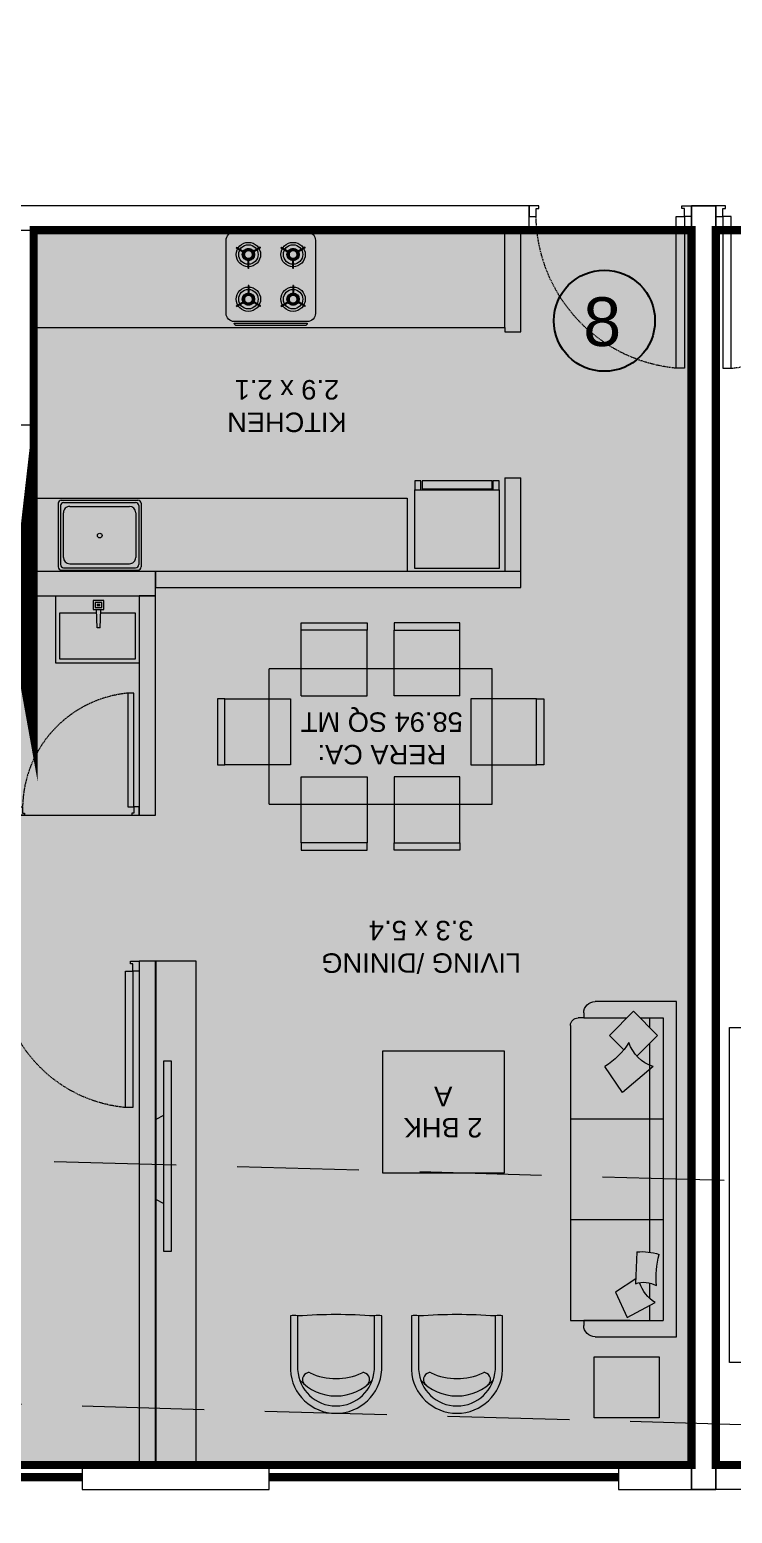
# Model space of a CAD drawing. Header units: inches. Extents: x 27644242 to 29005101, y -955243 to 216979.
# Drawn here: x 28756267 to 28760592, y -197015 to -187884 of the extents above; entities that cross this region are included whole.
import ezdxf

# ---------------------------------------------------------------- set-up
doc = ezdxf.new("R2010")
doc.units = ezdxf.units.IN
doc.header["$MEASUREMENT"] = 0
doc.set_wipeout_variables(frame=1)
doc.linetypes.add('01-Xref Col Podium Lvl-1$0$HIDDEN', pattern=[0.375, 0.25, -0.125])
doc.linetypes.add('DASHED', pattern=[0.75, 0.5, -0.25])
doc.layers.get('Defpoints').update_dxf_attribs({"color": 8})
doc.layers.add('BHK HATCH', color=8, linetype='Continuous', lineweight=5, transparency=0.85)
for name, color, linetype, lineweight in [('DOOR', 4, 'Continuous', 0), ('FURN', 250, 'Continuous', 0), ('RVA Site Boundary', 17, 'Continuous', 15), ('WALL', 7, 'Continuous', 20), ('WINDOW', 162, 'Continuous', 13)]:
    doc.layers.add(name, color=color, linetype=linetype, lineweight=lineweight)
doc.layers.add('text', color=7, linetype='Continuous')
doc.styles.add('AMITS', font='arial.ttf')

# ---------------------------------------------------------------- blocks, each defined once
blk = doc.blocks.new('DOOR_750')
at = {"layer": 'DOOR'}
for points in [[(-70, 50), (-32.5, 50), (-32.5, 750), (-70, 750)], [(-750, 50), (-717.5, 50), (-717.5, 12.5), (-705, 12.5), (-705, 0), (-750, 0)], [(0, 50), (-32.5, 50), (-32.5, 12.5), (-45, 12.5), (-45, 0), (0, 0)]]:
    blk.add_lwpolyline(points, close=True, dxfattribs=at)
at = {"layer": 'DOOR', "linetype": 'DASHED', "ltscale": 10}
blk.add_arc((-2.421077079540668, 38.02074629857511), 715.1792562178572, 95.42209849767376, 179.0402507183887, dxfattribs=at)
blk = doc.blocks.new('KITCHEN')
at = {"layer": 'FURN'}
for p, q in [((-135119.8276988504, 232209.4809657279, -6.80196420895e-05), (-135590.9658428584, 232209.4812943557, -6.80196420895e-05)), ((-135610.396807738, 231798.9129835829, -6.80196420895e-05), (-135610.3967804788, 232190.0503932484, -6.80196420895e-05)), ((-135596.0179137137, 231813.2918504026, -6.80196420895e-05), (-135596.0179134736, 232175.6714994093, -6.80196420895e-05)), ((-135577.9473870879, 231857.0484814852, -6.80196420895e-05), (-135577.9471982807, 232131.914386686, -6.80196420895e-05)), ((-135134.2065928738, 232195.1020989082, -6.80196420895e-05), (-135576.5869758541, 232195.1024005169, -6.80196420895e-05)), ((-135171.7082867654, 232170.7759577617, -6.80196420895e-05), (-135539.0853230409, 232170.7761889008, -6.80196420895e-05)), ((-135132.8464845517, 232131.9140825215, -6.80196420895e-05), (-135132.8466733589, 231857.0481773207, -6.80196420895e-05)), ((-135114.7756603756, 231813.2911255263, -6.80196420895e-05), (-135114.7756871345, 232175.6711612883, -6.80196420895e-05)), ((-135100.3967933704, 231798.9122316876, -6.80196420895e-05), (-135100.3967931102, 232190.0500281079, -6.80196420895e-05)), ((-135119.8276991367, 231779.4812940964, -6.80196420895e-05), (-135590.9658431448, 231779.4809659872, -6.80196420895e-05)), ((-135134.2065931401, 231793.8601609361, -6.80196420895e-05), (-135576.5869761204, 231793.8598598058, -6.80196420895e-05)), ((-135171.7085485978, 231818.1863751068, -6.80196420895e-05), (-135539.0855848742, 231818.1866062462, -6.80196420895e-05))]:
    blk.add_line(p, q, dxfattribs=at)
blk.add_circle((-135356.2811818646, 231997.3440837172, -6.80196420895e-05), 14.57318952194355, dxfattribs=at)
for centre, radius, start, end in [((-135590.9658611147, 232190.050374992, -6.80196420895e-05), 19.43091936259141, 89.99994611887881, 179.9999461722396), ((-135119.8277124743, 232190.0500463643, -6.80196420895e-05), 19.4309193628743, 359.9999461722396, 89.99994611887881), ((-135576.5869941105, 232175.6714811533, -6.80196420895e-05), 19.43091936377012, 89.99994611887881, 179.9999461722396), ((-135539.0853595535, 232131.9143501736, -6.80196420895e-05), 38.86183872754022, 89.99994611887881, 179.9999461722396), ((-135171.708323278, 232131.914119034, -6.80196420895e-05), 38.86183872636153, 359.9999461722396, 89.99994611887881), ((-135134.2066064977, 232175.6711795446, -6.80196420895e-05), 19.4309193628743, 359.9999461722396, 89.99994611887881), ((-135539.0855483616, 231857.0484449725, -6.80196420895e-05), 38.86183872664441, 179.9999461722396, 269.9999461188789), ((-135171.7085120852, 231857.0482138331, -6.80196420895e-05), 38.86183872636153, 269.9999461188789, 359.9999461722396), ((-135590.965861374, 231798.9118853508, -6.80196420895e-05), 19.43091936259141, 180.000053747719, 270.0000538010799), ((-135576.5869943496, 231813.2918686302, -6.80196420895e-05), 19.43091936377012, 180.000053747719, 270.0000538010799), ((-135134.2066067369, 231813.2921697604, -6.80196420895e-05), 19.4309193628743, 270.0000538010799, 5.37477190742e-05), ((-135119.8277127335, 231798.91221346, -6.80196420895e-05), 19.4309193628743, 270.0000538010799, 5.37477190742e-05)]:
    blk.add_arc(centre, radius, start, end, dxfattribs=at)
blk = doc.blocks.new('FRDG')
at = {"layer": 'FURN', "color": 8, "lineweight": 0, "extrusion": (3.34319914e-08, -6.874311e-09, 0.9999999999999996), "elevation": 0.0002050832648149}
for points in [[(9345.997612685185, -728.4923106440953), (9346.508078055589, -728.4923104646708), (9346.508077863564, -727.9459958256563), (9345.997612493158, -727.9459960050802)], [(9346.508077863564, -727.9459958256563), (9346.565883324702, -727.9459958053379), (9346.565883338772, -727.9860241683583), (9346.508077877632, -727.9860241886763)], [(9346.513872441215, -727.9916598882814), (9346.565883340749, -727.9916598700003), (9346.565883499825, -728.4442234720767), (9346.513872600286, -728.444223490358)], [(9346.50807804152, -728.4522821016507), (9346.565883502657, -728.4522820813326), (9346.565883516723, -728.4923104443528), (9346.508078055589, -728.4923104646708)]]:
    blk.add_lwpolyline(points, close=True, dxfattribs=at)
blk = doc.blocks.new('hob')
at = {"layer": 'FURN', "extrusion": (2e-16, 7.342489320000001e-08, 0.9999999999999974)}
for p, q in [((-747640.0917034821, 890446.8354195151), (-747612.5579157397, 890399.1455002223)), ((-747635.7615764627, 890449.3354195151), (-747608.2277887221, 890401.6455002222)), ((-747280.1291814615, 890449.3354195151), (-747307.6629692019, 890401.6455002222)), ((-747275.799054442, 890446.8354195151), (-747303.3328421824, 890399.1455002223)), ((-747640.0917034821, 890302.1747929864), (-747612.5579157397, 890349.8647122794)), ((-747635.7615764627, 890299.6747929862), (-747608.2277887221, 890347.3647122792)), ((-747510.4817989618, 890377.0051062517), (-747565.5493744445, 890377.0051062517)), ((-747510.4817989618, 890372.0051062517), (-747565.5493744445, 890372.0051062517)), ((-747405.4089589603, 890377.0051062517), (-747350.3413834795, 890377.0051062517)), ((-747405.4089589603, 890372.0051062517), (-747350.3413834795, 890372.0051062517)), ((-747280.1291814615, 890299.6747929862), (-747307.6629692019, 890347.3647122792)), ((-747275.799054442, 890302.1747929864), (-747303.3328421824, 890349.8647122794)), ((-747640.0917034821, 890171.8354195151), (-747612.5579157397, 890124.1455002223)), ((-747635.7615764627, 890174.3354195151), (-747608.2277887221, 890126.6455002222)), ((-747280.1291814615, 890174.3354195151), (-747307.6629692019, 890126.6455002222)), ((-747275.799054442, 890171.8354195151), (-747303.3328421824, 890124.1455002223)), ((-747640.0917034821, 890027.1747929862), (-747612.5579157397, 890074.8647122794)), ((-747635.7615764627, 890024.6747929864), (-747608.2277887221, 890072.3647122794)), ((-747510.4817989618, 890102.0051062516), (-747565.5493744445, 890102.0051062516)), ((-747510.4817989618, 890097.0051062519), (-747565.5493744445, 890097.0051062519)), ((-747405.4089589603, 890102.0051062498), (-747350.3413834795, 890102.0051062498)), ((-747405.4089589603, 890097.0051062498), (-747350.3413834795, 890097.0051062498)), ((-747280.1291814615, 890024.6747929864), (-747307.6629692019, 890072.3647122794)), ((-747275.799054442, 890027.1747929862), (-747303.3328421824, 890074.8647122794))]:
    blk.add_line(p, q, dxfattribs=at)
at = {"layer": 'FURN', "extrusion": (2e-16, 7.342489320000001e-08, 0.9999999999999974), "elevation": 0.06695608915302599}
for points in [[(-747232.9450263028, 889962.0050052701), (-747682.9450263027, 889962.0050052701, -0.4142135623730929), (-747732.9450263027, 890012.0050052705), (-747732.9450263027, 890462.0050052705, -0.4142135623730951), (-747682.9450263007, 890512.0050052704), (-747232.9450263007, 890512.0050052704, -0.4142135623730971), (-747182.9450263027, 890462.0050052705), (-747182.9450263027, 890012.0050052705, -0.4142135623730951)], [(-747172.9450263007, 890462.0050052705, -0.4142135623730951), (-747157.945026301, 890447.0050052704), (-747157.9450263027, 890027.0050052701, -0.4142135623730951), (-747172.9450263028, 890012.0050052705), (-747172.9450263028, 890027.0050052701)]]:
    blk.add_lwpolyline(points, format="xyb", close=True, dxfattribs=at)
at = {"layer": 'FURN', "extrusion": (2e-16, 7.342489320000001e-08, 0.9999999999999974), "const_width": 20, "elevation": 0.06695608915302599}
for points in [[(-747625.4450263027, 890374.5050052705, 1), (-747565.445026301, 890374.5050052705, 1)], [(-747290.4457316212, 890374.5050052705, 1), (-747350.4457316212, 890374.505005272, 1)], [(-747625.4450263027, 890099.5050052704, -1), (-747565.4450263028, 890099.5050052704, -1)], [(-747290.4457316212, 890099.5050052704, 1), (-747350.4457316212, 890099.5050052704, 1)]]:
    blk.add_lwpolyline(points, format="xyb", close=True, dxfattribs=at)
at = {"layer": 'FURN', "extrusion": (2e-16, 7.342489320000001e-08, 0.9999999999999974)}
for centre, radius in [((-747595.445026301, 890374.5051062476, 0.0653756527670075), 75), ((-747595.445026301, 890374.5051062476, 0.0653756527670075), 60.00000000000001), ((-747595.445026301, 890374.5051062476, 0.0653756527670075), 37.50000000000001), ((-747320.4457316212, 890374.5051062497, 0.06537565276706461), 75), ((-747320.4457316212, 890374.5051062497, 0.06537565276706461), 60.00000000000001), ((-747320.4457316212, 890374.5051062497, 0.06537565276706461), 37.50000000000001), ((-747595.4450263028, 890099.5051062478, 0.0653554609213856), 75), ((-747595.4450263028, 890099.5051062478, 0.0653554609213856), 60.00000000000001), ((-747595.4450263028, 890099.5051062478, 0.0653554609213856), 37.50000000000001), ((-747320.4457316212, 890099.5051062478, 0.0653554609214416), 75), ((-747320.4457316212, 890099.5051062478, 0.0653554609214416), 60.00000000000001), ((-747320.4457316212, 890099.5051062478, 0.0653554609214416), 37.50000000000001)]:
    blk.add_circle(centre, radius, dxfattribs=at)
for centre, start, end in [((-747595.445026301, 890374.5051062476, 0.0653756527670075), 118.3145869005222, 121.6854130804511), ((-747320.4457316212, 890374.5051062497, 0.06537565276706461), 58.3145869195489, 61.68541298337863), ((-747320.445026301, 890374.5051062476, 0.0653756527670636), 58.3145869195489, 61.68541298337863), ((-747595.445026301, 890374.5051062476, 0.0653756527670075), 358.3145869530076, 1.685412940316937), ((-747320.4457316212, 890374.5051062497, 0.06537565276706461), 178.3145869530075, 181.6854129403169), ((-747595.445026301, 890374.5051062476, 0.0653756527670075), 238.3145869195489, 241.6854129833786), ((-747320.4457316212, 890374.5051062497, 0.06537565276706461), 298.3145869005222, 301.6854130804511), ((-747595.4450263028, 890099.5051062478, 0.0653554609213856), 118.3145869005222, 121.6854130804511), ((-747320.4457316212, 890099.5051062478, 0.0653554609214416), 58.3145869195489, 61.68541298337863), ((-747320.445026301, 890099.5051062478, 0.0653554609214416), 58.3145869195489, 61.68541298337863), ((-747595.4450263028, 890099.5051062478, 0.0653554609213856), 358.3145869530076, 1.685412940316937), ((-747320.4457316212, 890099.5051062478, 0.0653554609214416), 178.3145869530075, 181.6854129403169), ((-747595.4450263028, 890099.5051062478, 0.0653554609213856), 238.3145869195489, 241.6854129833786), ((-747320.4457316212, 890099.5051062478, 0.0653554609214416), 298.3145869005222, 301.6854130804511)]:
    blk.add_arc(centre, 85, start, end, dxfattribs=at)
blk = doc.blocks.new('DINING TBALE')
at = {"layer": 'FURN'}
for p, q in [((551.6394374225056, 1664.61049376172, 0.3026115498129918), (551.639403506997, 1259.61049376172, 0.3026115498129918)), ((551.6394374225056, 1664.61049376172, 0.3026115498129918), (551.6394411908695, 1709.61049376172, 0.3026115498129918)), ((551.6394411908695, 1709.61049376172, 0.3026115498129918), (956.6394411908695, 1709.610459846212, 0.3026115498129918)), ((551.6394374225056, 1664.61049376172, 0.3026115498129918), (551.6394411908695, 1709.61049376172, 0.3026115498129918)), ((956.6394374225056, 1664.610459846212, 0.3026115498129918), (551.6394374225056, 1664.61049376172, 0.3026115498129918)), ((956.6394374225056, 1664.610459846212, 0.3026115498129918), (551.6394374225056, 1664.61049376172, 0.3026115498129918)), ((956.639403506997, 1259.610459846212, 0.3026115498129918), (956.6394374225056, 1664.610459846212, 0.3026115498129918)), ((956.6394411908695, 1709.610459846212, 0.3026115498129918), (956.6394374225056, 1664.610459846212, 0.3026115498129918)), ((1528.277242697193, 1709.61049376172, 0.3026115498129918), (1123.277242697193, 1709.610459846212, 0.3026115498129918)), ((1123.277242697193, 1709.610459846212, 0.3026115498129918), (1123.277246465557, 1664.610459846212, 0.3026115498129918)), ((1123.277246465557, 1664.610459846212, 0.3026115498129918), (1528.277246465557, 1664.61049376172, 0.3026115498129918)), ((1123.277246465557, 1664.610459846212, 0.3026115498129918), (1528.277246465557, 1664.61049376172, 0.3026115498129918)), ((1123.277280381299, 1259.610459846212, 0.3026115498129918), (1123.277246465557, 1664.610459846212, 0.3026115498129918)), ((1528.277246465557, 1664.61049376172, 0.3026115498129918), (1528.277242697193, 1709.61049376172, 0.3026115498129918)), ((1528.277246465557, 1664.61049376172, 0.3026115498129918), (1528.277242697193, 1709.61049376172, 0.3026115498129918)), ((1528.277246465557, 1664.61049376172, 0.3026115498129918), (1528.277280381299, 1259.61049376172, 0.3026115498129918)), ((1726.246325909975, 1426.237583625829, 0.3026115498129918), (353.6703579780878, 1426.237698568497, 0.3026115498129918)), ((353.6703579783207, 1426.237583625829, 0.3026115498129918), (353.6704276530072, 594.220360763371, 0.3026115498129918)), ((1726.246325909975, 1426.237583625829, 0.3026115498129918), (1726.246256234939, 594.220245820703, 0.3026115498129918)), ((551.639403506997, 1259.61049376172, 0.3026115498129918), (956.639403506997, 1259.610459846212, 0.3026115498129918)), ((1528.277280381299, 1259.61049376172, 0.3026115498129918), (1123.277280381299, 1259.610459846212, 0.3026115498129918)), ((35.04572732385714, 779.3267953547183, 0.3026115498129918), (35.04576123959851, 1184.326795354718, 0.3026115498129918)), ((35.04576123959851, 1184.326795354718, 0.3026115498129918), (80.0457612395985, 1184.326791586354, 0.3026115498129918)), ((80.0457612395985, 1184.326791586354, 0.3026115498129918), (80.04572732385714, 779.3267915863544, 0.3026115498129918)), ((80.0457612395985, 1184.326791586354, 0.3026115498129918), (80.04572732385714, 779.3267915863544, 0.3026115498129918)), ((485.0457612395985, 1184.326757670846, 0.3026115498129918), (80.0457612395985, 1184.326791586354, 0.3026115498129918)), ((485.0457273238571, 779.3267576708458, 0.3026115498129918), (485.0457612395985, 1184.326757670846, 0.3026115498129918)), ((1594.870922648231, 1184.326757670846, 0.3026115498129918), (1999.870922648231, 1184.326791586354, 0.3026115498129918)), ((1594.870956563973, 779.3267576708458, 0.3026115498129918), (1594.870922648231, 1184.326757670846, 0.3026115498129918)), ((2044.870922648231, 1184.326795354718, 0.3026115498129918), (1999.870922648231, 1184.326791586354, 0.3026115498129918)), ((1999.870922648231, 1184.326791586354, 0.3026115498129918), (1999.870956563973, 779.3267915863544, 0.3026115498129918)), ((1999.870922648231, 1184.326791586354, 0.3026115498129918), (1999.870956563973, 779.3267915863544, 0.3026115498129918)), ((2044.870956563973, 779.3267953547183, 0.3026115498129918), (2044.870922648231, 1184.326795354718, 0.3026115498129918)), ((80.04572732385714, 779.3267915863544, 0.3026115498129918), (35.04572732385714, 779.3267953547183, 0.3026115498129918)), ((80.04572732385714, 779.3267915863544, 0.3026115498129918), (35.04572732385714, 779.3267953547183, 0.3026115498129918)), ((80.04572732385714, 779.3267915863544, 0.3026115498129918), (485.0457273238571, 779.3267576708458, 0.3026115498129918)), ((551.639403506997, 760.8472781460732, 0.3026115498129918), (551.6393695912557, 355.8472781460732, 0.3026115498129918)), ((551.639403506997, 760.8472442303319, 0.3026115498129918), (956.639403506997, 760.8472781460732, 0.3026115498129918)), ((956.639403506997, 760.8472781460732, 0.3026115498129918), (956.6394374225056, 355.8472781460732, 0.3026115498129918)), ((1123.277280381299, 760.8472781460732, 0.3026115498129918), (1123.277246465557, 355.8472781460732, 0.3026115498129918)), ((1528.277280381299, 760.8472442303319, 0.3026115498129918), (1123.277280381299, 760.8472781460732, 0.3026115498129918)), ((1528.277280381299, 760.8472781460732, 0.3026115498129918), (1528.277314296807, 355.8472781460732, 0.3026115498129918)), ((1999.870956563973, 779.3267915863544, 0.3026115498129918), (1594.870956563973, 779.3267576708458, 0.3026115498129918)), ((1999.870956563973, 779.3267915863544, 0.3026115498129918), (2044.870956563973, 779.3267953547183, 0.3026115498129918)), ((1999.870956563973, 779.3267915863544, 0.3026115498129918), (2044.870956563973, 779.3267953547183, 0.3026115498129918)), ((353.6704276530072, 594.220360763371, 0.3026115498129918), (1726.246256234939, 594.220245820703, 0.3026115498129918)), ((956.6393695912557, 355.8472888551187, 0.3026115498129918), (551.6393695912557, 355.8472549393773, 0.3026115498129918)), ((956.6393695912557, 355.8472888551187, 0.3026115498129918), (551.6393695912557, 355.8472549393773, 0.3026115498129918)), ((551.6393695912557, 355.8472549393773, 0.3026115498129918), (551.6393733596196, 310.8472549393773, 0.3026115498129918)), ((551.6393695912557, 355.8472549393773, 0.3026115498129918), (551.6393733596196, 310.8472549393773, 0.3026115498129918)), ((551.6393733596196, 310.8472549393773, 0.3026115498129918), (956.6393733596196, 310.8472888551187, 0.3026115498129918)), ((956.6393733596196, 310.8472888551187, 0.3026115498129918), (956.6393695912557, 355.8472888551187, 0.3026115498129918)), ((1123.277174865943, 310.8472888551187, 0.3026115498129918), (1123.277178634307, 355.8472888551187, 0.3026115498129918)), ((1528.277174865943, 310.8472549393773, 0.3026115498129918), (1123.277174865943, 310.8472888551187, 0.3026115498129918)), ((1123.277178634307, 355.8472888551187, 0.3026115498129918), (1528.277178634307, 355.8472549393773, 0.3026115498129918)), ((1123.277178634307, 355.8472888551187, 0.3026115498129918), (1528.277178634307, 355.8472549393773, 0.3026115498129918)), ((1528.277178634307, 355.8472549393773, 0.3026115498129918), (1528.277174865943, 310.8472549393773, 0.3026115498129918)), ((1528.277178634307, 355.8472549393773, 0.3026115498129918), (1528.277174865943, 310.8472549393773, 0.3026115498129918))]:
    blk.add_line(p, q, dxfattribs=at)
blk = doc.blocks.new('A$C3C731254-flat-1')
at = {"layer": 'FURN'}
for p, q in [((-77430.43748000963, -2819.970071324147), (-77430.67847345052, -2801.689654865302)), ((-77430.43748003093, -2801.689654865157), (-77317.8748892299, -2796.971816414385)), ((-77430.43748000963, -2819.970071324147), (-77317.87488921489, -2824.687909652857))]:
    blk.add_line(p, q, dxfattribs=at)
for points in [[(-77233.28092653771, -3060.590108068543), (-77647.68076634045, -3060.590108293196), (-77647.6807665959, -2547.467935639521), (-77233.28092680452, -2547.467935414868)], [(-77262.74279708727, -2843.048399874649), (-77262.74279714511, -2778.289552053029), (-77317.87488925141, -2778.289552060189), (-77317.87488920493, -2843.04839988178)], [(-77274.95999168088, -2830.831205317023), (-77274.95999170274, -2790.506746669416), (-77305.65769463503, -2790.506746663305), (-77305.65769462456, -2830.831205310911)], [(-77287.17718628586, -2818.614010713907), (-77287.17718628311, -2802.723941240285), (-77293.44050005279, -2802.723941243661), (-77293.44050003283, -2818.614010717312)]]:
    blk.add_lwpolyline(points, close=True, dxfattribs=at)
blk.add_lwpolyline([(-77338.50133330109, -2823.82339306979), (-77338.50133318597, -3036.155718951602), (-77623.24637716833, -3036.155719105969), (-77623.24637740865, -2571.902324800263), (-77338.50133343766, -2571.902324645896), (-77338.50133330381, -2797.836333065352)], dxfattribs=at)
blk = doc.blocks.new('TVVVV')
at = {"layer": 'FURN', "ltscale": 1000, "elevation": 0.004495833405538135}
blk.add_lwpolyline([(-129.8804096404929, 740.2733779274859), (-81.95994109939784, 740.2733779274859), (-81.95994109939784, -428.552651045844), (-129.8804096404929, -428.552651045844)], close=True, dxfattribs=at)
for points in [[(-129.8804096404929, 446.7448370812926), (-178.6603210289031, 421.9872146998532)], [(-129.8804096404929, -95.73732633609325), (-178.6603210289031, -70.97970395465381)]]:
    blk.add_lwpolyline(points, dxfattribs=at)
blk = doc.blocks.new('sofasaaaaaaaaaaa')
at = {"color": 0, "linetype": 'ByBlock'}
for p, q in [((-321.9554487988353, 709.7345283288923), (-321.9554487988353, 744.6573131669875)), ((-275.3917356804013, 791.2210262845001), (1540.592771608382, 791.2210262845001)), ((298.8937613889575, 791.2210262845001), (298.8937613889575, 220.815540595082)), ((919.7432634159923, 791.2210262845001), (919.7432634159923, 220.815540595082)), ((1540.592771608382, 791.2210262845001), (1540.592771608382, 220.815540595082)), ((-421.9554487988353, 139.3290426394742), (-421.9554487988353, 639.8889586525956)), ((-352.1098791211843, 709.734528328865), (-321.9554487988353, 709.7345283288827)), ((-321.9554487988353, 709.7345283288923), (-321.9554487988353, 443.6810188067457)), ((1540.592771608382, 709.734528328876), (1570.747201934457, 709.734528328876)), ((1540.592771608382, 424.4569274769865), (1540.592771608382, 709.7345283288923)), ((1640.592771608382, 639.888958652622), (1640.592771608382, 139.3290426394742)), ((-214.3742380328476, 551.2622295704832), (-362.5390658937395, 403.0974017087301)), ((-125.9366890639067, 462.8246806018697), (-214.3742380328476, 551.2622295704832)), ((137.2777718193829, 470.5271256867554), (-22.2311651520431, 579.5098788459263)), ((-22.2311651520431, 283.1802231224447), (137.2777718193829, 470.5271256867554)), ((1283.284634619951, 389.0566204553288), (1365.528510704637, 514.1448194208906)), ((1365.528510704637, 514.1448194208906), (1521.537214651704, 442.2794764113123)), ((-362.5390658937395, 403.0974017087301), (-214.3742380328476, 254.9325738469761)), ((-214.3742380328476, 254.9325738469761), (-86.6360858604312, 382.6707260220119)), ((1117.749980900437, 382.0455183974873), (1313.907983660698, 390.3536505373195)), ((1521.537214651704, 442.2794764113123), (1429.767388798296, 270.3011411166608)), ((-321.9554487988353, 362.51378461074), (-321.9554487988353, 220.815540595082)), ((-261.7437027357519, 302.3020385507443), (-321.9554487988353, 302.3020385507443)), ((1120.527105182409, 302.3020385507443), (-167.0047733299434, 302.3020385507443)), ((1405.374500907958, 302.3020385507443), (1309.889431521297, 302.3020385507443)), ((1540.592771608382, 302.3020385507443), (1446.843474458903, 302.3020385507443)), ((-321.9554487988353, 220.815540595082), (1540.592771608382, 220.815540595082)), ((1640.592771608382, 139.3290426394742), (-421.9554487988353, 139.3290426394742))]:
    blk.add_line(p, q, dxfattribs=at)
for centre, radius, start, end in [((-275.3917356804013, 744.6573131669875), 46.56371311749998, 90, 180), ((-352.1098791211843, 639.8889586525956), 69.84556967625394, 90, 180), ((1570.747201934457, 639.888958652622), 69.84556967625394, 0, 90), ((-415.4233663976192, 824.5372522280895), 463.2909677789618, 301.9301103235337, 328.0698896764967), ((-242.2023260742426, 211.3738900653625), 231.3946004190347, 18.07850598025853, 71.92149401940894), ((1464.845580041409, 354.2132757290346), 348.2096906668939, 175.4154839196158, 198.0697385219989), ((1460.010690629482, 339.5682212631773), 154.6776028064246, 160.83250365948, 209.9234685522842), ((1234.191754773259, 146.5196341904211), 231.4555898712559, 32.33007279823297, 71.50567280461911), ((1279.781079672277, -337.5069237335356), 601.6894877269607, 85.59898181626238, 104.040193599912)]:
    blk.add_arc(centre, radius, start, end, dxfattribs=at)
blk = doc.blocks.new('cha-1')
at = {"color": 0, "linetype": 'ByBlock'}
for points in [[(375.000000000001, 10.08829778822792), (375.0000000000019, 453.4284097437871, 0.950857574016556), (-374.9999999999981, 453.4284097437962), (-374.9999999999992, 10.08829778822701)], [(315.0000000000015, 11.12363925101272), (315.0000000000017, 451.8512071980936, 0.9465041041330289), (-314.9999999999983, 451.8512071980963), (-314.999999999999, 11.12363925101226)]]:
    blk.add_lwpolyline(points, format="xyb", dxfattribs=at)
for centre, radius, start, end in [((1.70530256582424e-12, 263.1091846612949), 404.7300472056535, 42.45732526136032, 137.5426747386397), ((-217.1740958400895, 533.1712590142602), 58.22964317194941, 126.2045344340274, 258.1486303766141), ((2.614797267597169e-12, 16.96310409374883), 508.0368959062505, 65.15083249031288, 114.8491675096871), ((217.1740958401004, 533.1712590142602), 58.22964317194941, 281.851369623386, 53.79546556597262), ((-223.9985870109443, 500.6499505289908), 25, 258.1486303766141, 294.8491675096871), ((223.9985870109559, 500.6499505289908), 25, 245.1508324903129, 281.851369623386), ((-346.9729847609161, 124.9441747154692), 118.2259956521311, 256.2867361638205, 285.6904241518339), ((1.932676241267473e-12, 4465.657915916636), 4465.657915916638, 265.9550929767302, 274.0449070232698), ((346.9729847609184, 124.9441747154715), 118.2259956521311, 254.3095758481661, 283.7132638361794)]:
    blk.add_arc(centre, radius, start, end, dxfattribs=at)
blk = doc.blocks.new('A$C4D4B4B8A')
at = {"layer": 'BHK HATCH', "ltscale": 500, "true_color": 0xff00ff}
h = blk.add_hatch(color=6, dxfattribs=at)
h.dxf.hatch_style = 1
edge = h.paths.add_edge_path()
edge.add_line((250.0175805352628, 150.0000000034197), (4100.000483777374, 150.0000000044529))
edge.add_line((4100.000483777374, 150.0000000044529), (4100.000483773649, 2400.007080021052))
edge.add_line((4100.000483773649, 2400.007080021052), (4250.000480554998, 2399.992913547117))
edge.add_line((4250.000480554998, 2399.992913547117), (4250.000480554998, 2299.999996785074))
edge.add_line((4250.000480554998, 2299.999996785074), (5550.315692935139, 2299.98583031114))
edge.add_line((5550.315692935139, 2299.98583031114), (5550.098537929356, 3749.971660619267))
edge.add_line((5550.098537929356, 3749.971660619267), (7350.017574097961, 3749.999993566424))
edge.add_line((7350.017574097961, 3749.999993566424), (7350.017574097961, 2300.037213738309))
edge.add_line((7350.017574097961, 2300.037213738309), (9750.017574097961, 2300.037213738307))
edge.add_line((9750.017574097961, 2300.037213738307), (9749.999409079552, 7747.708539359012))
edge.add_line((9749.999409079552, 7747.70853935901), (6450.008495170623, 7747.803542885667))
edge.add_line((6450.008495170623, 7747.803542885667), (6450.026664163917, 7750.094988395635))
edge.add_line((6450.026664163917, 7750.094988395635), (3450.017577979714, 7749.99999059923))
edge.add_line((3450.017577979714, 7749.99999059923), (3450.017577264458, 7749.999993535035))
edge.add_line((3450.017577264458, 7749.999993535035), (50.00000023841858, 7749.999989942022))
edge.add_line((50.00000023841858, 7749.999989942022), (50.00000023841858, 149.9999967845224))
edge.add_line((50.00000023841858, 149.9999967845215), (1450.018064070493, 150.0000000037253))
at = {"layer": 'Defpoints', "ltscale": 500}
blk.add_lwpolyline([(250.0175805352628, 150.0000000034197, 50, 50, 0), (4100.000483777374, 150.0000000044529, 50, 50, 0), (4100.000483773649, 2400.007080021052, 50, 50, 0), (4250.000480554998, 2399.992913547117, 50, 50, 0), (4250.000480554998, 2299.999996785074, 50, 50, 0), (5550.315692935139, 2299.98583031114, 50, 50, 0), (5550.098537929356, 3749.971660619267, 50, 50, 0), (7350.017574097961, 3749.999993566424, 50, 50, 0), (7350.017574097961, 2300.037213738309, 50, 50, 0), (9750.017574097961, 2300.037213738307, 50, 50, 0), (9749.999409079552, 7747.70853935901, 50, 50, 0), (6450.008495170623, 7747.803542885667, 50, 50, 0), (6450.026664163917, 7750.094988395635, 50, 50, 0), (3450.017577979714, 7749.99999059923, 50, 50, 0), (3450.017577264458, 7749.999993535035, 50, 50, 0), (50.00000023841858, 7749.999989942022, 50, 50, 0), (50.00000023841858, 149.9999967845215, 50, 50, 0), (1450.018064070493, 150.0000000037253, 50, 50, 0)], format="xyseb", dxfattribs=at)
at = {"layer": 'FURN', "ltscale": 500}
for p, q in [((4199.999997019768, 3749.999993566424), (3449.999997019768, 3749.999993566424)), ((1800.000483773649, 1800.000000003653), (1800.000483773649, 2250.000000003653)), ((4100.000483773649, 1800.000000003653), (1800.000483773649, 1800.000000003653)), ((4100.000483773649, 750.0000000038854), (1200.000483773649, 750.0000000037398))]:
    blk.add_line(p, q, dxfattribs=at)
blk.add_lwpolyline([(3348.308292102069, 7749.999993508551), (3098.308292102069, 7749.999993508551), (3098.308291092515, 4649.999993605685), (3348.308291092515, 4649.999993605685)], close=True, dxfattribs=at)
at = {"layer": 'FURN', "ltscale": 500, "elevation": 0.0004812339148220955}
blk.add_lwpolyline([(248.281513556838, 7460.302297580318), (648.2814758755267, 7460.302297580318), (648.2814758755267, 7085.302259896285), (248.281513556838, 7085.302259896285)], close=True, dxfattribs=at)
at = {"layer": 'FURN', "ltscale": 1000}
blk.add_lwpolyline([(1951.418591786176, 5952.682409191853), (1201.418591786176, 5952.682409191853), (1201.418591786176, 5202.682409191853), (1951.418591786176, 5202.682409191853)], close=True, dxfattribs=at)
at = {"layer": 'WALL', "ltscale": 500}
for p, q in [((4250.000480554998, 2399.999996785074), (3350.000000238419, 2399.999996785074)), ((3350.000000238419, 2399.999996785074), (3350.000000238419, 2250.000000003725)), ((1100.0004869923, 2250.000000003725), (1100.0004869923, 1675.000000003725)), ((1200.000483773649, 1675.000000003725), (1200.000483773649, 2250.000000003725)), ((3350.000000238419, 2250.000000003725), (4250.000480554998, 2250.000000003725)), ((4100.000483773649, 2250.000000003725), (4100.000483773649, 1350.000000003565)), ((1200.000483773649, 1675.000000003725), (1100.0004869923, 1675.000000003725)), ((4100.000483773649, 1350.000000003565), (4250.000480554998, 1350.000000003565)), ((1100.0004869923, 775.0000000037253), (1100.0004869923, 150.0000000037398)), ((1200.000483773649, 775.0000000037253), (1100.0004869923, 775.0000000037253)), ((1200.000483773649, 750.0000000037398), (1200.000483773649, 775.0000000037253)), ((1200.000483773649, 750.0000000037398), (1200.000483773649, 150.0000000037398)), ((1100.0004869923, 150.0000000037398), (1200.000483773649, 150.0000000037398))]:
    blk.add_line(p, q, dxfattribs=at)
for points in [[(-100, 0), (50.00000023841858, 0), (50.00000023841858, 7899.999986726529), (-100, 7899.999986726529)], [(50.00000023841858, 7899.999986726529), (50.00000023841858, 7749.99998994518), (500.0000002384186, 7749.99998994518), (500.0000002384186, 7899.999986726529)], [(2650.000000290573, 7899.999986741605), (2650.000000290573, 7749.999989960255), (3799.999997638166, 7749.999986742449), (3799.999997705221, 7899.999986742449)], [(3350.000000238419, 4649.999993566424), (3449.999997019768, 4649.999993566424), (3449.982580859214, 7749.998406755956), (3349.982584077865, 7749.998406755956)], [(3350.000000238419, 2399.999996785074), (3449.999997019768, 2399.999996785074), (3449.999997019768, 3749.999993566424), (3350.000000238419, 3749.999993566424)], [(1100.0004869923, 2349.999996785074), (1100.0004869923, 2250.000000003725), (3350.000000238419, 2250.000000003725), (3350.000000238419, 2349.999996785074)], [(1050.00048340857, 0), (4250.000483777374, 1.737134880386293e-10), (4250.000483777374, 150.0000000038999), (1050.00048340857, 150.0000000037253)]]:
    blk.add_lwpolyline(points, close=True, dxfattribs=at)
at = {"layer": 'WINDOW', "ltscale": 500, "const_width": 50}
for points in [[(500.0000002384186, 7824.999988335854), (2650.000000290573, 7824.99998835093)], [(6150.000001017004, 7824.999982941241), (3799.999997671694, 7824.999986107243)]]:
    blk.add_lwpolyline(points, dxfattribs=at)
at = {"rotation": 269.9999999999912}
blk.add_blockref('A$C3C731254-flat-1', (6510.590105075389, -74833.28092975309), dxfattribs=at)
at = {"layer": 'DOOR'}
for p, xscale, yscale, zscale in [((3449.999997019768, 4649.999993566424), -1.200000000020023, 1.200000000020023, 1.200000000020023), ((50.00000023841858, 0), -1.333333977559269, 1.333333977559269, 1.333333977559269)]:
    blk.add_blockref('DOOR_750', p, dxfattribs=dict(at, xscale=xscale, yscale=yscale, zscale=zscale))
at = {"layer": 'DOOR', "rotation": 180}
blk.add_blockref('DOOR_750', (3449.999997019768, 3749.999993566424), dxfattribs=at)
at = {"layer": 'FURN', "ltscale": 1000, "xscale": -1, "rotation": 270}
blk.add_blockref('sofasaaaaaaaaaaa', (3.557049933820963, 5320.385422209918), dxfattribs=at)
at = {"layer": 'FURN', "ltscale": 1000, "xscale": -1}
blk.add_blockref('TVVVV', (3169.647970061749, 5694.139630153193, -0.004495833405538135), dxfattribs=at)
at = {"layer": 'FURN', "ltscale": 1000}
blk.add_blockref('DINING TBALE', (923.7537440024316, 2255.779750964371, -0.3026115498129918), dxfattribs=at)
at = {"layer": 'FURN', "extrusion": (6.405421399998642e-09, 9.364847400000934e-09, 1), "xscale": -950.0000000000178, "yscale": 950.0000000000115, "zscale": 950.0000000000107, "rotation": 89.97491652646744}
blk.add_blockref('FRDG', (-686427.2816921443, 8881232.6024758, 0.1067853320798501), dxfattribs=at)
at = {"layer": 'FURN'}
for name, p, rotation in [('KITCHEN', (139049.0018705837, -229967.4809840004, 6.801964208949518e-05), 359.9999999999918), ('hob', (892876.9912681319, 747895.6274379063, -4.002643890999025e-06), 90.0000000000086)]:
    blk.add_blockref(name, p, dxfattribs=dict(at, rotation=rotation))
at = {"layer": 'text', "color": 1, "ltscale": 100, "char_height": 120, "width": 1715.234679162502, "attachment_point": 3, "style": 'AMITS'}
for s, insert in [('\\pxqc;2 BHK', (2437.131254300475, 5734.217300100034)), ('\\pxqc;A', (2435.783110611141, 5542.581891227863))]:
    blk.add_mtext(s, dxfattribs=dict(at, insert=insert))
at = {"layer": 'text', "ltscale": 100, "char_height": 120, "width": 1715.234679162502, "style": 'AMITS'}
for s, insert, attachment_point in [('\\pxqc;LIVING /DINING\\P3.3 x 5.4', (856.2980926297605, 4399.238025365732), 7), ('\\pxqc;RERA CA: \\P58.94 SQ MT', (2814.000328231603, 3085.097042042064), 9), ('\\pxqc;KITCHEN\\P2.9 x 2.1', (1682.733127944171, 1070.980038137757), 7)]:
    blk.add_mtext(s, dxfattribs=dict(at, insert=insert, attachment_point=attachment_point))
at = {"layer": 'FURN', "ltscale": 1000, "xscale": 0.7494972036074088, "yscale": 0.7494972036074088, "zscale": 0.7494972036074088, "rotation": 359.9999999997227}
for p in [(1493.424976579845, 6824.741240017625), (2238.22497658059, 6824.741240017625)]:
    blk.add_blockref('cha-1', p, dxfattribs=at)
blk = doc.blocks.new('FINAL 2.5BHK 1')
at = {"layer": 'Defpoints', "ltscale": 500}
blk.add_lwpolyline([(5319.716276247054, -2580.31198581438, 50, 50, 0), (5319.716346591711, -330.3044497321571, 50, 50, 0), (5469.716364171356, -330.3126222230749, 50, 50, 0), (5469.721570249647, -430.3095569917114, 50, 50, 0), (6869.694581281394, -430.3143288531992, 50, 50, 0), (6869.704946491867, -1180.317899254131, 50, 50, 0), (9919.690285053104, -1180.322214258127, 50, 50, 0), (9919.690285637975, 569.6893883887769, 50, 50, 0), (10969.47092154622, 569.6882809273575, 50, 50, 0), (10969.52832684666, 5021.039024961125, 50, 50, 0), (8119.499639946967, 5018.599358533851, 50, 50, 0), (8119.499639946967, 5019.688000357151, 50, 50, 0), (5069.557046063244, 5019.688004511114, 50, 50, 0), (1269.499643165618, 5019.688004141921, 50, 50, 0), (1269.499643165618, -2580.311985814555, 50, 50, 0), (5319.716276247054, -2580.31198581438, 50, 50, 0)], format="xyseb", dxfattribs=at)
at = {"layer": 'WALL', "color": 7, "ltscale": 500}
for points in [[(1119.4996429272, -2730.31198581828), (1269.499643165618, -2730.31198581828), (1269.499643165618, 5169.68800092327), (1119.4996429272, 5169.68800092327)], [(1269.499643165618, 5169.68800092327), (1269.499643165618, 5019.688004141921), (1669.499643165618, 5019.688004141921), (1669.499643165618, 5169.68800092327)]]:
    blk.add_lwpolyline(points, close=True, dxfattribs=at)
at = {"layer": 'DOOR', "xscale": -1.333333977559269, "yscale": 1.333333977559269, "zscale": 1.333333977559269}
blk.add_blockref('DOOR_750', (1269.499643165618, -2730.31198581828), dxfattribs=at)
at = {"layer": 'FURN', "ltscale": 1000, "xscale": -1, "rotation": 270}
blk.add_blockref('sofasaaaaaaaaaaa', (1214.461922205985, 2748.354655835235), dxfattribs=at)

msp = doc.modelspace()

# ---------------------------------------------------------------- block references
at = {"color": 2, "ltscale": 500, "rotation": 180}
msp.add_blockref('A$C4D4B4B8A', (28760391.0504928, -188967.8927875787), dxfattribs=at)

# ---------------------------------------------------------------- next in the draw order: linework, layer by layer
at = {"layer": 'RVA Site Boundary', "linetype": '01-Xref Col Podium Lvl-1$0$HIDDEN', "ltscale": 3000}
for points in [[(28742981.54707942, -175233.9460586085), (28767232.32997981, -175252.9148691836), (28787191.93059425, -175336.2878923934), (28787650.25316222, -177147.6382921033), (28785259.94736655, -177734.4703322139), (28778690.25508384, -179475.2975966372), (28775344.88424717, -180439.5207446842), (28768106.52558887, -182349.38863771), (28770492.42659312, -192303.5897556214), (28771116.30225886, -194868.7517786257), (28768872.10575599, -194323.9734513375), (28763115.22134905, -196170.2068988158), (28761838.70664465, -196503.5760357095), (28755905.89057868, -196337.6508694671), (28749977.85869355, -196532.9095662562), (28749256.89763811, -196598.6046250036), (28741955.48244597, -197015.4901139002)], [(28742980.68297292, -176733.94584158), (28767228.61053474, -176752.9124187272), (28782861.60409473, -176818.212820278), (28778290.39051038, -178029.4861793166), (28774945.77738677, -178993.4909346948), (28766306.06873132, -181273.1102441366), (28769034.32434844, -192655.6466802467), (28769076.75036635, -192830.0878644417), (28768815.87020306, -192766.7592482531), (28762696.35980716, -194729.2868893294), (28761666.73287139, -194998.1798693453), (28755902.16418342, -194836.9601370579), (28749885.03137458, -195035.1536578465), (28749146.05398377, -195102.4903922455), (28741844.70977885, -195519.3718280186)]]:
    msp.add_lwpolyline(points, dxfattribs=at)
at = {"layer": 'text', "color": 1, "ltscale": 500}
msp.add_circle((28759804.99621768, -189675.4793583469), 311.4190134853125, dxfattribs=at)

# ---------------------------------------------------------------- next in the draw order: texts
at = {"layer": 'text', "color": 1, "ltscale": 100, "insert": (28759419.0640661, -189531.0399370439), "char_height": 300, "width": 744.9060423374176, "attachment_point": 1, "style": 'AMITS'}
msp.add_mtext('\\pxqc;8', dxfattribs=at)

# ---------------------------------------------------------------- next in the draw order: block references
at = {"layer": 'WALL', "ltscale": 500, "xscale": -1, "rotation": 180}
msp.add_blockref('FINAL 2.5BHK 1', (28759221.55084963, -191698.204773397), dxfattribs=at)

doc.saveas('drawing.dxf')
